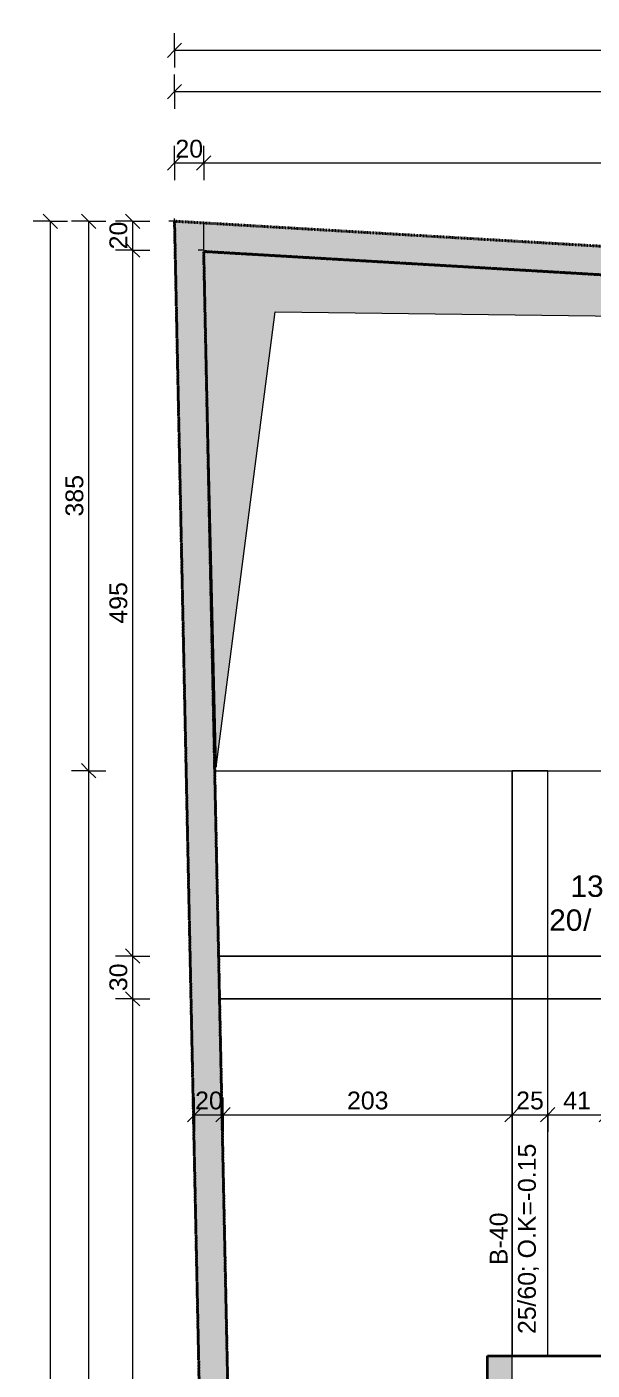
# Model space of a CAD drawing. Header units: centimetres. Extents: x -161 to 2402, y -178 to 2398.
# Drawn here: x -161 to 235, y 1456 to 2398 of the extents above; entities that cross this region are included whole.
import ezdxf

# ---------------------------------------------------------------- set-up
doc = ezdxf.new("R2010")
doc.units = ezdxf.units.CM
doc.linetypes.add('Beton Ole', pattern=[0.3, 0.15, -0.15])
for name, color, linetype, lineweight in [('Dimensions', 130, 'Continuous', 9), ('Dimensions-50', 130, 'Continuous', 9), ('IfcAnnotation', 7, 'Continuous', 18), ('IfcBuildingElementProxy', 7, 'Continuous', 18), ('IfcSlab', 7, 'Continuous', 18), ('IfcWall', 7, 'Continuous', 25), ('Structural Column Tags', 130, 'Continuous', 9), ('Structural Framing Tags', 130, 'Continuous', 9)]:
    doc.layers.add(name, color=color, linetype=linetype, lineweight=lineweight)
doc.styles.add('Arial', font='arial.ttf', dxfattribs={"height": 12.5})
doc.styles.add('Arial_1', font='arial.ttf', dxfattribs={"height": 15})
doc.dimstyles.new('Deng_-_2mm_Arial_1_DIGIT', dxfattribs={"dimscale": 30.48, "dimtxt": 12.753242, "dimasz": 0.328084, "dimexe": 0.393701, "dimexo": 0.0625, "dimgap": 0, "dimtad": 1, "dimdec": 0, "dimzin": 0, "dimdsep": 46, "dimtxsty": 'Arial', "dimblk1": 'OBLIQUE', "dimblk2": 'OBLIQUE', "dimsah": 1, "dimcen": 0.09, "dimazin": 0, "dimtfac": 1, "dimtdec": 4, "dimtix": 1, "dimtmove": 0, "dimatfit": 3, "dimfxl": 0.393701, "dimfxlon": 1, "dimtvp": 1, "dimtolj": 1, "dimtzin": 0, "dimarcsym": 2})
pattern_1 = [(45, (-6099.134, 2162.023), (0.3422397, 7.8404), [6.271, -1.524])]

# ---------------------------------------------------------------- blocks, each defined once
blk = doc.blocks.new('M_Concrete-Rectangular Beam1 - 25_60-9055819-K-21')
at = {"layer": 'IfcBuildingElementProxy', "color": 8}
blk.add_line((-117.98, 12.5), (-117.98, -12.5), dxfattribs=at)
at = {"layer": 'IfcBuildingElementProxy', "color": 250}
for p, q in [((-117.98, -12.5), (-117.98, 12.5)), ((162.45, 12.5), (-117.98, 12.5)), ((-117.98, 12.5), (292.45, 12.5)), ((292.45, 12.5), (162.45, 12.5)), ((292.45, 12.5), (292.45, -12.5)), ((292.45, -12.5), (292.45, 12.5)), ((-117.98, -12.5), (132.45, -12.5)), ((-117.98, -12.5), (292.45, -12.5)), ((132.45, -12.5), (162.45, -12.5)), ((162.45, -12.5), (292.45, -12.5))]:
    blk.add_line(p, q, dxfattribs=at)
blk = doc.blocks.new('M_Concrete-Rectangular Beam1 - 30_60-8954950-K-21')
at = {"layer": 'IfcBuildingElementProxy', "color": 90}
for p, q in [((-498.11, 15), (-498.11, -15)), ((591.27, 15), (590.95, 15)), ((590.95, 15), (591.27, 15)), ((591.27, 15), (591.27, 0)), ((591.27, 0), (591.27, 15))]:
    blk.add_line(p, q, dxfattribs=at)
at = {"layer": 'IfcBuildingElementProxy', "color": 250}
for p, q in [((-498.11, -15), (-498.11, 15)), ((-306.96, 15), (-498.11, 15)), ((-498.11, 15), (-306.96, 15)), ((-281.96, 15), (-286.96, 15)), ((-286.96, 15), (297.88, 15)), ((297.88, 15), (-281.96, 15)), ((360.89, 15), (319.88, 15)), ((319.88, 15), (590.95, 15)), ((385.89, 15), (360.89, 15)), ((590.95, 15), (385.89, 15)), ((591.27, 0), (591.27, -15)), ((591.27, -15), (591.27, 0)), ((-498.11, -15), (-306.96, -15)), ((-498.11, -15), (-306.96, -15)), ((-306.96, -15), (-286.96, -15)), ((-286.96, -15), (-281.96, -15)), ((-286.96, -15), (297.88, -15)), ((-281.96, -15), (297.88, -15)), ((297.88, -15), (319.88, -15)), ((319.88, -15), (360.89, -15)), ((319.88, -15), (591.27, -15)), ((360.89, -15), (385.89, -15)), ((385.89, -15), (591.27, -15))]:
    blk.add_line(p, q, dxfattribs=at)
at = {"layer": 'IfcBuildingElementProxy', "color": 8}
for p, q in [((-286.96, 15), (-306.96, 15)), ((-306.96, 15), (-286.96, 15)), ((319.88, 15), (297.88, 15)), ((297.88, 15), (319.88, 15)), ((-306.96, -15), (-286.96, -15)), ((297.88, -15), (319.88, -15))]:
    blk.add_line(p, q, dxfattribs=at)
blk = doc.blocks.new('DIMBLOCK1-K-21')
at = {"layer": 'Dimensions-50', "transparency": 16777216}
for p, q in [((-57.91, 2303.02), (-57.91, 2315.02)), ((-37.47, 2303.02), (-37.47, 2315.02)), ((-57.91, 2303.02), (-62.91, 2298.02)), ((-57.91, 2303.02), (-52.91, 2308.02)), ((-57.91, 2303.02), (-37.47, 2303.02)), ((-57.91, 2303.02), (-57.91, 2291.02)), ((-37.47, 2303.02), (-42.47, 2298.02)), ((-37.47, 2303.02), (-32.47, 2308.02)), ((-37.47, 2303.02), (-37.47, 2291.02))]:
    blk.add_line(p, q, dxfattribs=at)
at = {"layer": 'Dimensions-50', "color": 0, "transparency": 16777216, "insert": (-57.3, 2319.25), "char_height": 12.5, "width": 23.0736, "attachment_point": 1, "line_spacing_factor": 0.941778, "style": 'Arial'}
blk.add_mtext('20', dxfattribs=at)
blk = doc.blocks.new('_Oblique')
at = {"color": 0, "linetype": 'ByBlock', "lineweight": -2}
blk.add_line((-0.5, -0.5), (0.5, 0.5), dxfattribs=at)
blk = doc.blocks.new('DIMBLOCK2-K-21')
at = {"layer": 'Dimensions-50', "transparency": 16777216}
for p, q in [((-37.47, 2303.02), (-37.47, 2315.02)), ((846.55, 2303.02), (846.55, 2315.02)), ((-37.47, 2303.02), (-42.47, 2298.02)), ((-37.47, 2303.02), (-32.47, 2308.02)), ((-37.47, 2303.02), (846.55, 2303.02)), ((-37.47, 2303.02), (-37.47, 2291.02)), ((846.55, 2303.02), (841.55, 2298.02)), ((846.55, 2303.02), (851.55, 2308.02)), ((846.55, 2303.02), (846.55, 2291.02))]:
    blk.add_line(p, q, dxfattribs=at)
at = {"layer": 'Dimensions-50', "color": 0, "transparency": 16777216, "insert": (390.12, 2319.25), "char_height": 12.5, "width": 34.6103, "attachment_point": 1, "line_spacing_factor": 0.941778, "style": 'Arial'}
blk.add_mtext('884', dxfattribs=at)
blk = doc.blocks.new('DIMBLOCK16-K-21')
at = {"layer": 'Dimensions-50', "transparency": 16777216}
for p, q in [((-57.91, 2353.02), (-57.91, 2365.02)), ((846.55, 2353.02), (846.55, 2365.02)), ((-57.91, 2353.02), (-52.91, 2358.02)), ((846.55, 2353.02), (851.55, 2358.02)), ((-57.91, 2353.02), (-62.91, 2348.02)), ((-57.91, 2353.02), (846.55, 2353.02)), ((-57.91, 2353.02), (-57.91, 2341.02)), ((846.55, 2353.02), (841.55, 2348.02)), ((846.55, 2353.02), (846.55, 2341.02))]:
    blk.add_line(p, q, dxfattribs=at)
at = {"layer": 'Dimensions-50', "color": 0, "transparency": 16777216, "insert": (379.9, 2369.25), "char_height": 12.5, "width": 34.6103, "attachment_point": 1, "line_spacing_factor": 0.941778, "style": 'Arial'}
blk.add_mtext('904', dxfattribs=at)
blk = doc.blocks.new('DIMBLOCK20-K-21')
at = {"layer": 'Dimensions-50', "transparency": 16777216}
for p, q in [((-57.91, 2382.04), (-57.91, 2394.04)), ((2081, 2382.04), (2081, 2394.04)), ((-57.91, 2382.04), (-52.91, 2387.04)), ((2081, 2382.04), (2086, 2387.04)), ((-57.91, 2382.04), (-62.91, 2377.04)), ((-57.91, 2382.04), (2081, 2382.04)), ((-57.91, 2382.04), (-57.91, 2370.04)), ((2081, 2382.04), (2076, 2377.04)), ((2081, 2382.04), (2081, 2370.04))]:
    blk.add_line(p, q, dxfattribs=at)
at = {"layer": 'Dimensions-50', "color": 0, "transparency": 16777216, "insert": (992.32, 2398.27), "char_height": 12.5, "width": 46.1471, "attachment_point": 1, "line_spacing_factor": 0.941778, "style": 'Arial'}
blk.add_mtext('2139', dxfattribs=at)
blk = doc.blocks.new('DIMBLOCK21-K-21')
at = {"layer": 'Dimensions-50', "transparency": 16777216}
for p, q in [((-87.33, 2262.13), (-99.33, 2262.13)), ((-87.33, 2262.13), (-92.33, 2267.13)), ((-87.33, 2262.13), (-87.33, 2241.9)), ((-87.33, 2262.13), (-82.33, 2257.13)), ((-87.33, 2262.13), (-75.33, 2262.13)), ((-87.33, 2241.9), (-92.33, 2246.9)), ((-87.33, 2241.9), (-99.33, 2241.9)), ((-87.33, 2241.9), (-82.33, 2236.9)), ((-87.33, 2241.9), (-75.33, 2241.9))]:
    blk.add_line(p, q, dxfattribs=at)
at = {"layer": 'Dimensions-50', "color": 0, "transparency": 16777216, "insert": (-103.56, 2242.4), "char_height": 12.5, "width": 23.0736, "attachment_point": 1, "rotation": 90, "line_spacing_factor": 0.941778, "style": 'Arial'}
blk.add_mtext('20', dxfattribs=at)
blk = doc.blocks.new('DIMBLOCK22-K-21')
at = {"layer": 'Dimensions-50', "transparency": 16777216}
for p, q in [((-87.33, 2241.9), (-92.33, 2246.9)), ((-87.33, 2241.9), (-99.33, 2241.9)), ((-87.33, 2241.9), (-87.33, 1746.69)), ((-87.33, 2241.9), (-82.33, 2236.9)), ((-87.33, 2241.9), (-75.33, 2241.9)), ((-87.33, 1746.69), (-99.33, 1746.69)), ((-87.33, 1746.69), (-92.33, 1751.69)), ((-87.33, 1746.69), (-82.33, 1741.69)), ((-87.33, 1746.69), (-75.33, 1746.69))]:
    blk.add_line(p, q, dxfattribs=at)
at = {"layer": 'Dimensions-50', "color": 0, "transparency": 16777216, "insert": (-103.56, 1979.87), "char_height": 12.5, "width": 34.6103, "attachment_point": 1, "rotation": 90, "line_spacing_factor": 0.941778, "style": 'Arial'}
blk.add_mtext('495', dxfattribs=at)
blk = doc.blocks.new('DIMBLOCK23-K-21')
at = {"layer": 'Dimensions-50', "transparency": 16777216}
for p, q in [((-87.33, 1746.69), (-99.33, 1746.69)), ((-87.33, 1746.69), (-92.33, 1751.69)), ((-87.33, 1746.69), (-87.33, 1716.69)), ((-87.33, 1746.69), (-82.33, 1741.69)), ((-87.33, 1746.69), (-75.33, 1746.69)), ((-87.33, 1716.69), (-99.33, 1716.69)), ((-87.33, 1716.69), (-92.33, 1721.69)), ((-87.33, 1716.69), (-82.33, 1711.69)), ((-87.33, 1716.69), (-75.33, 1716.69))]:
    blk.add_line(p, q, dxfattribs=at)
at = {"layer": 'Dimensions-50', "color": 0, "transparency": 16777216, "insert": (-103.56, 1722.07), "char_height": 12.5, "width": 23.0736, "attachment_point": 1, "rotation": 90, "line_spacing_factor": 0.941778, "style": 'Arial'}
blk.add_mtext('30', dxfattribs=at)
blk = doc.blocks.new('DIMBLOCK24-K-21')
at = {"layer": 'Dimensions-50', "transparency": 16777216}
for p, q in [((-87.33, 1716.69), (-99.33, 1716.69)), ((-87.33, 1716.69), (-92.33, 1721.69)), ((-87.33, 1716.69), (-87.33, 817.97)), ((-87.33, 1716.69), (-82.33, 1711.69)), ((-87.33, 1716.69), (-75.33, 1716.69)), ((-87.33, 817.97), (-92.33, 822.97)), ((-87.33, 817.97), (-99.33, 817.97)), ((-87.33, 817.97), (-82.33, 812.97)), ((-87.33, 817.97), (-75.33, 817.97))]:
    blk.add_line(p, q, dxfattribs=at)
at = {"layer": 'Dimensions-50', "color": 0, "transparency": 16777216, "insert": (-103.56, 1252.91), "char_height": 12.5, "width": 34.6103, "attachment_point": 1, "rotation": 90, "line_spacing_factor": 0.941778, "style": 'Arial'}
blk.add_mtext('899', dxfattribs=at)
blk = doc.blocks.new('DIMBLOCK31-K-21')
at = {"layer": 'Dimensions-50', "transparency": 16777216}
for p, q in [((-118.15, 2262.13), (-130.15, 2262.13)), ((-118.15, 2262.13), (-123.15, 2267.13)), ((-118.15, 2262.13), (-118.15, 1876.69)), ((-118.15, 2262.13), (-113.15, 2257.13)), ((-118.15, 2262.13), (-106.15, 2262.13)), ((-118.15, 1876.69), (-130.15, 1876.69)), ((-118.15, 1876.69), (-123.15, 1881.69)), ((-118.15, 1876.69), (-113.15, 1871.69)), ((-118.15, 1876.69), (-106.15, 1876.69))]:
    blk.add_line(p, q, dxfattribs=at)
at = {"layer": 'Dimensions-50', "color": 0, "transparency": 16777216, "insert": (-134.38, 2054.99), "char_height": 12.5, "width": 34.6103, "attachment_point": 1, "rotation": 90, "line_spacing_factor": 0.941778, "style": 'Arial'}
blk.add_mtext('385', dxfattribs=at)
blk = doc.blocks.new('DIMBLOCK32-K-21')
at = {"layer": 'Dimensions-50', "transparency": 16777216}
for p, q in [((-118.15, 1876.69), (-130.15, 1876.69)), ((-118.15, 1876.69), (-123.15, 1881.69)), ((-118.15, 1876.69), (-118.15, 193.02)), ((-118.15, 1876.69), (-113.15, 1871.69)), ((-118.15, 1876.69), (-106.15, 1876.69)), ((-118.15, 193.02), (-123.15, 198.02)), ((-118.15, 193.02), (-130.15, 193.02)), ((-118.15, 193.02), (-113.15, 188.02)), ((-118.15, 193.02), (-106.15, 193.02))]:
    blk.add_line(p, q, dxfattribs=at)
at = {"layer": 'Dimensions-50', "color": 0, "transparency": 16777216, "insert": (-134.38, 1015.63), "char_height": 12.5, "width": 46.1471, "attachment_point": 1, "rotation": 90, "line_spacing_factor": 0.941778, "style": 'Arial'}
blk.add_mtext('1684', dxfattribs=at)
blk = doc.blocks.new('DIMBLOCK34-K-21')
at = {"layer": 'Dimensions-50', "transparency": 16777216}
for p, q in [((-145.01, 2262.13), (-157.01, 2262.13)), ((-145.01, 2262.13), (-150.01, 2267.13)), ((-145.01, 2262.13), (-145.01, -0.21)), ((-145.01, 2262.13), (-140.01, 2257.13)), ((-145.01, 2262.13), (-133.01, 2262.13)), ((-145.01, -0.21), (-150.01, 4.79)), ((-145.01, -0.21), (-157.01, -0.21)), ((-145.01, -0.21), (-140.01, -5.21)), ((-145.01, -0.21), (-133.01, -0.21))]:
    blk.add_line(p, q, dxfattribs=at)
at = {"layer": 'Dimensions-50', "color": 0, "transparency": 16777216, "insert": (-161.24, 1111.73), "char_height": 12.5, "width": 46.1471, "attachment_point": 1, "rotation": 90, "line_spacing_factor": 0.941778, "style": 'Arial'}
blk.add_mtext('2262', dxfattribs=at)
blk = doc.blocks.new('DIMBLOCK136-K-21')
at = {"layer": 'Dimensions-50', "transparency": 16777216}
for p, q in [((-43.88, 1635.42), (-43.88, 1647.42)), ((-43.88, 1635.42), (-38.88, 1640.42)), ((-23.88, 1635.42), (-23.88, 1647.42)), ((-23.88, 1635.42), (-18.88, 1640.42)), ((-43.88, 1635.42), (-48.88, 1630.42)), ((-43.88, 1635.42), (-23.88, 1635.42)), ((-43.88, 1635.42), (-43.88, 1623.42)), ((-23.88, 1635.42), (-28.88, 1630.42)), ((-23.88, 1635.42), (-23.88, 1623.42))]:
    blk.add_line(p, q, dxfattribs=at)
at = {"layer": 'Dimensions-50', "color": 0, "transparency": 16777216, "insert": (-43.49, 1651.65), "char_height": 12.5, "width": 23.0736, "attachment_point": 1, "line_spacing_factor": 0.941778, "style": 'Arial'}
blk.add_mtext('20', dxfattribs=at)
blk = doc.blocks.new('DIMBLOCK137-K-21')
at = {"layer": 'Dimensions-50', "transparency": 16777216}
for p, q in [((-23.88, 1635.42), (-23.88, 1647.42)), ((-23.88, 1635.42), (-18.88, 1640.42)), ((178.7, 1635.42), (178.7, 1647.42)), ((178.7, 1635.42), (183.7, 1640.42)), ((-23.88, 1635.42), (-28.88, 1630.42)), ((-23.88, 1635.42), (178.7, 1635.42)), ((-23.88, 1635.42), (-23.88, 1623.42)), ((178.7, 1635.42), (173.7, 1630.42)), ((178.7, 1635.42), (178.7, 1623.42))]:
    blk.add_line(p, q, dxfattribs=at)
at = {"layer": 'Dimensions-50', "color": 0, "transparency": 16777216, "insert": (62.99, 1651.65), "char_height": 12.5, "width": 34.6103, "attachment_point": 1, "line_spacing_factor": 0.941778, "style": 'Arial'}
blk.add_mtext('203', dxfattribs=at)
blk = doc.blocks.new('DIMBLOCK138-K-21')
at = {"layer": 'Dimensions-50', "transparency": 16777216}
for p, q in [((178.7, 1635.42), (178.7, 1647.42)), ((178.7, 1635.42), (183.7, 1640.42)), ((203.7, 1635.42), (203.7, 1647.42)), ((203.7, 1635.42), (208.7, 1640.42)), ((178.7, 1635.42), (173.7, 1630.42)), ((178.7, 1635.42), (203.7, 1635.42)), ((178.7, 1635.42), (178.7, 1623.42)), ((203.7, 1635.42), (198.7, 1630.42)), ((203.7, 1635.42), (203.7, 1623.42))]:
    blk.add_line(p, q, dxfattribs=at)
at = {"layer": 'Dimensions-50', "color": 0, "transparency": 16777216, "insert": (181.59, 1651.65), "char_height": 12.5, "width": 23.0736, "attachment_point": 1, "line_spacing_factor": 0.941778, "style": 'Arial'}
blk.add_mtext('25', dxfattribs=at)
blk = doc.blocks.new('DIMBLOCK139-K-21')
at = {"layer": 'Dimensions-50', "transparency": 16777216}
for p, q in [((203.7, 1635.42), (203.7, 1647.42)), ((203.7, 1635.42), (208.7, 1640.42)), ((244.72, 1635.42), (244.72, 1647.42)), ((244.72, 1635.42), (249.72, 1640.42)), ((203.7, 1635.42), (198.7, 1630.42)), ((203.7, 1635.42), (244.72, 1635.42)), ((203.7, 1635.42), (203.7, 1623.42)), ((244.72, 1635.42), (239.72, 1630.42)), ((244.72, 1635.42), (244.72, 1623.42))]:
    blk.add_line(p, q, dxfattribs=at)
at = {"layer": 'Dimensions-50', "color": 0, "transparency": 16777216, "insert": (214.6, 1651.65), "char_height": 12.5, "width": 23.0736, "attachment_point": 1, "line_spacing_factor": 0.941778, "style": 'Arial'}
blk.add_mtext('41', dxfattribs=at)

msp = doc.modelspace()

# ---------------------------------------------------------------- hatches: boundary and pattern name
at = {"layer": 'IfcAnnotation'}
msp.add_hatch(color=254, dxfattribs=at).paths.add_polyline_path([(-28.62, 1879.17), (12.55, 2198.63), (871.55, 2187.62), (-37.45, 2240.9), (-29.74, 1924.91)])
at = {"layer": 'IfcWall', "linetype": 'Beton Ole'}
h = msp.add_hatch(dxfattribs=at)
h.set_pattern_fill('FP_1', color=50, style=0, pattern_type=2)
h.set_pattern_definition(pattern_1)
h.paths.add_polyline_path([(1179.08, 2169.6), (1178.81, 2189.65), (-57.91, 2262.13), (-57.48, 2242.07), (846.55, 2189.09), (846.55, 2207.52), (871.55, 2207.52), (871.55, 2187.62), (1178.81, 2169.62)])
h = msp.add_hatch(dxfattribs=at)
h.set_pattern_fill('FP_1', color=50, style=0, pattern_type=2)
h.set_pattern_definition(pattern_1)
h.paths.add_polyline_path([(-10, -0.21), (10, 0.21), (-26.35, 1716.69), (-26.67, 1716.69), (-26.67, 1731.69), (-37.45, 2240.9), (-57.48, 2242.07), (-16.31, 297.88)])
at = {"layer": 'IfcWall', "transparency": 33554636}
msp.add_hatch(color=9, dxfattribs=at).paths.add_polyline_path([(181.61, 297.88), (181.61, 1446.25), (178.7, 1446.25), (178.7, 1466.25), (161.61, 1466.25), (161.64, 297.88)])

# ---------------------------------------------------------------- linework, layer by layer
at = {"layer": 'IfcAnnotation', "color": 250}
for p, q in [((-57.91, 2262.13), (-61.91, 2262.13)), ((-57.91, 2262.13), (-57.91, 2264.13)), ((-37.47, 2241.9), (-37.47, 2261.69)), ((-37.47, 2241.9), (-41.45, 2241.9)), ((871.55, 2187.62), (-37.45, 2240.9)), ((-37.45, 2240.9), (-28.62, 1879.17)), ((-28.62, 1879.17), (12.55, 2198.63)), ((12.55, 2198.63), (871.55, 2187.62)), ((-43.88, 1599.85), (-43.88, 1569.85)), ((-23.88, 1599.85), (-23.88, 1569.85))]:
    msp.add_line(p, q, dxfattribs=at)
at = {"layer": 'IfcSlab', "color": 90}
msp.add_line((-26.99, 1746.69), (-29.74, 1876.69), dxfattribs=at)
at = {"layer": 'IfcSlab', "color": 250}
for p, q in [((-29.74, 1876.69), (871.55, 1876.69)), ((-26.99, 1746.69), (851.55, 1746.69)), ((178.7, 1446.25), (178.7, 1746.69)), ((-26.35, 1716.69), (178.7, 1716.69)), ((-26.35, 1716.69), (5.92, 192.87))]:
    msp.add_line(p, q, dxfattribs=at)
at = {"layer": 'IfcWall', "color": 10, "linetype": 'Beton Ole', "lineweight": 35}
for p, q in [((-57.91, 2262.13), (1178.81, 2189.65)), ((1178.81, 2189.65), (-57.91, 2262.13)), ((-10, -0.21), (-57.91, 2262.13)), ((-57.91, 2262.13), (-10, -0.21)), ((-37.45, 2240.9), (1179.08, 2169.6)), ((1179.08, 2169.6), (-37.45, 2240.9)), ((-7.32, 817.97), (-37.45, 2240.9)), ((-37.45, 2240.9), (-7.32, 817.97)), ((161.61, 297.88), (161.61, 1466.25)), ((161.61, 1466.25), (240.32, 1466.25))]:
    msp.add_line(p, q, dxfattribs=at)
at = {"layer": 'IfcWall', "color": 10, "lineweight": 35}
for p, q in [((161.61, 297.85), (161.61, 1466.25)), ((161.61, 1466.25), (244.72, 1466.25))]:
    msp.add_line(p, q, dxfattribs=at)

# ---------------------------------------------------------------- block references
at = {"layer": 'IfcBuildingElementProxy', "color": 250}
for name, p, rotation in [('M_Concrete-Rectangular Beam1 - 25_60-9055819-K-21', (191.2, 1584.24), 89.99999999999991), ('M_Concrete-Rectangular Beam1 - 30_60-8954950-K-21', (564.6, 1731.69), 180)]:
    msp.add_blockref(name, p, dxfattribs=dict(at, rotation=rotation))

# ---------------------------------------------------------------- texts
at = {"layer": 'Structural Column Tags', "color": 7, "char_height": 15, "attachment_point": 1, "style": 'Arial_1'}
for s, insert, width in [('13', (219.63, 1803.23), 28.8607), ('20', (204.75, 1779.41), 28.8607), ('\\fArial|b0|i0|c177|p34|;/', (228.56, 1779.41), 7.2152)]:
    msp.add_mtext(s, dxfattribs=dict(at, insert=insert, width=width))
at = {"layer": 'Structural Framing Tags', "color": 7, "char_height": 12.5, "attachment_point": 1, "rotation": 90, "style": 'Arial'}
for s, insert, width in [('0.15', (182.9, 1581.14), 40.8861), ('; O.K=-', (182.9, 1524.91), 68.1434), ('40', (163.05, 1547.4), 23.2489), ('B-', (163.05, 1529.87), 21.2447), ('60', (182.9, 1505.73), 23.2489), ('\\fArial|b0|i0|c177|p34|;/', (182.9, 1500.77), 6.0127), ('25', (182.9, 1481.59), 23.2489)]:
    msp.add_mtext(s, dxfattribs=dict(at, insert=insert, width=width))

# ---------------------------------------------------------------- dimensions: what is measured, and where the dimension line sits
at = {"layer": 'Dimensions'}
for base, p1, p2, override, picture, middle in [((2081, 2382.04), (-57.91, 2370.04), (2081, 2370.04), {"dimpost": '<>', "dimfxl": 2138.904176}, 'DIMBLOCK20-K-21', (1011.54, 2388.43)), ((846.55, 2353.02), (-57.91, 2341.02), (846.55, 2341.02), {"dimpost": '<>', "dimfxl": 904.460173}, 'DIMBLOCK16-K-21', (394.32, 2359.4)), ((-37.47, 2303.02), (-57.91, 2291.02), (-37.47, 2291.02), {"dimpost": '<>', "dimfxl": 20.437284}, 'DIMBLOCK1-K-21', (-47.69, 2309.4)), ((846.55, 2303.02), (-37.47, 2291.02), (846.55, 2291.02), {"dimpost": '<>', "dimfxl": 884.022889}, 'DIMBLOCK2-K-21', (404.54, 2309.4)), ((-23.88, 1635.42), (-43.88, 1623.42), (-23.88, 1623.42), {"dimpost": '<>', "dimfxl": 20}, 'DIMBLOCK136-K-21', (-33.88, 1641.81)), ((178.7, 1635.42), (-23.88, 1623.42), (178.7, 1647.42), {"dimpost": '<>', "dimfxl": 203.998428}, 'DIMBLOCK137-K-21', (77.41, 1641.81)), ((203.7, 1635.42), (178.7, 1647.42), (203.7, 1647.42), {"dimpost": '<>', "dimfxl": 25}, 'DIMBLOCK138-K-21', (191.2, 1641.81)), ((244.72, 1635.42), (203.7, 1647.42), (244.72, 1647.42), {"dimpost": '<>', "dimfxl": 41.013727}, 'DIMBLOCK139-K-21', (224.21, 1641.7))]:
    dim = msp.add_linear_dim(base=base, p1=p1, p2=p2, dimstyle='Deng_-_2mm_Arial_1_DIGIT', override=override, dxfattribs=at)
    dim.commit()
    dim.dimension.update_dxf_attribs({"geometry": picture, "text_midpoint": middle})
for base, p1, p2, override, picture, middle in [((-145.01, -0.21), (-133.01, 2262.13), (-133.01, -0.21), {"dimpost": '<>', "dimfxl": 2262.342485}, 'DIMBLOCK34-K-21', (-151.39, 1130.96)), ((-118.15, 1876.69), (-106.15, 2262.13), (-106.15, 1876.69), {"dimpost": '<>', "dimfxl": 385.441948}, 'DIMBLOCK31-K-21', (-124.53, 2069.41)), ((-87.33, 2241.9), (-75.33, 2262.13), (-75.33, 2241.9), {"dimpost": '<>', "dimfxl": 20.233067}, 'DIMBLOCK21-K-21', (-93.71, 2252.01)), ((-87.33, 1746.69), (-75.33, 2241.9), (-75.33, 1746.69), {"dimpost": '<>', "dimfxl": 495.208881}, 'DIMBLOCK22-K-21', (-93.71, 1994.29)), ((-118.15, 193.02), (-106.15, 1876.69), (-106.15, 193.02), {"dimpost": '<>', "dimfxl": 1683.664142}, 'DIMBLOCK32-K-21', (-124.53, 1034.86)), ((-87.33, 1716.69), (-75.33, 1746.69), (-75.33, 1716.69), {"dimpost": '<>', "dimfxl": 30}, 'DIMBLOCK23-K-21', (-93.72, 1731.69)), ((-87.33, 817.97), (-75.33, 1716.69), (-75.33, 817.97), {"dimpost": '<>', "dimfxl": 898.719547}, 'DIMBLOCK24-K-21', (-93.71, 1267.33))]:
    dim = msp.add_linear_dim(base=base, p1=p1, p2=p2, angle=90, dimstyle='Deng_-_2mm_Arial_1_DIGIT', override=override, dxfattribs=at)
    dim.commit()
    dim.dimension.update_dxf_attribs({"geometry": picture, "text_midpoint": middle})

doc.saveas('drawing.dxf')
